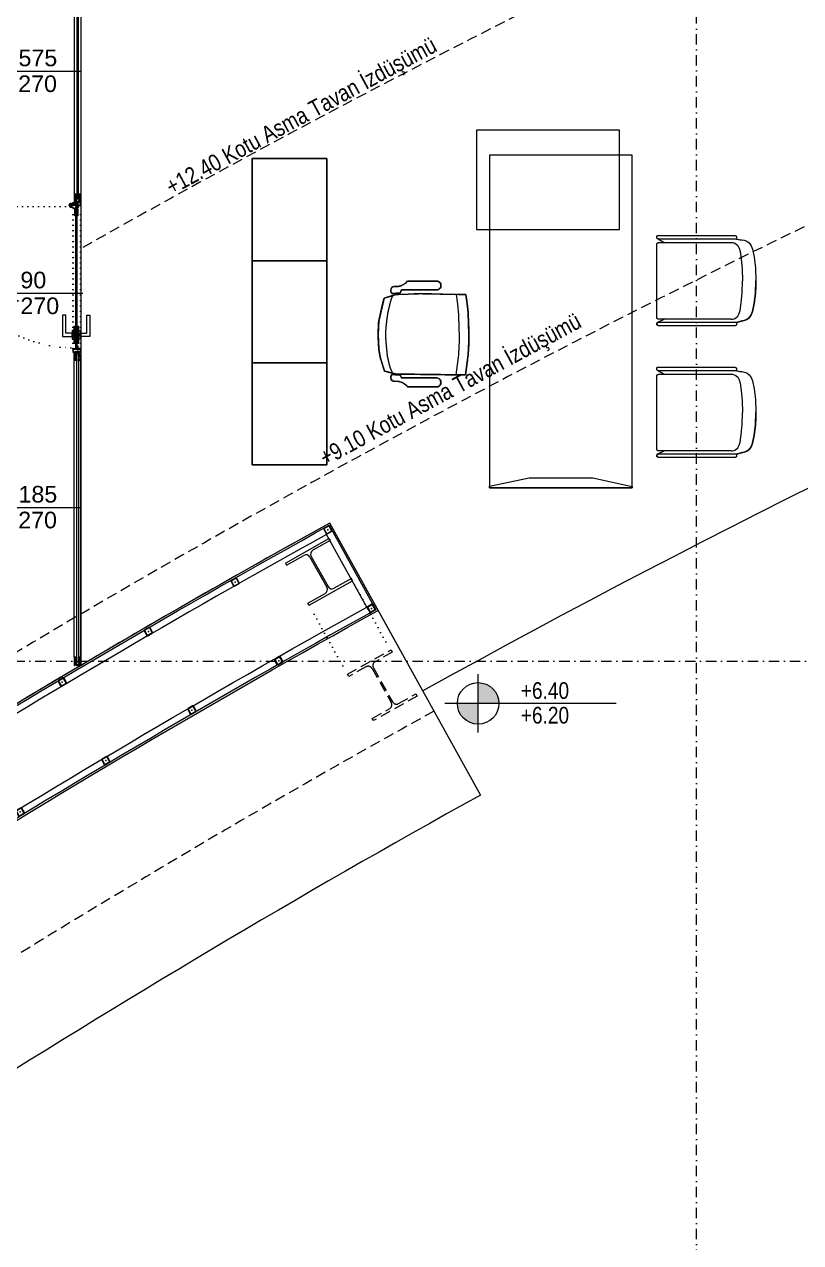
# Model space of a CAD drawing. Extents: x -2598 to 23780, y 0 to 8114.
# Drawn here: x 7464 to 7930, y 835 to 1568 of the extents above; entities that cross this region are included whole.
import ezdxf
from ezdxf.enums import TextEntityAlignment as Align

# ---------------------------------------------------------------- set-up
doc = ezdxf.new("R2010")
doc.units = 0
doc.header["$LTSCALE"] = 25
doc.header["$MEASUREMENT"] = 0
for name, pattern in [('DASHDOT', [1, 0.5, -0.25, 0, -0.25]), ('DASHDOT2', [0.5, 0.25, -0.125, 0, -0.125]), ('DOT2', [0.125, 0, -0.125]), ('HIDDEN', [0.375, 0.25, -0.125])]:
    doc.linetypes.add(name, pattern=pattern)
doc.layers.get('0').update_dxf_attribs({"color": 9, "lineweight": 9})
for name, color, linetype, lineweight in [('0 @ 1', 9, 'Continuous', 9), ('05', 9, 'Continuous', 9), ('06C', 9, 'Continuous', 9), ('06D', 9, 'Continuous', 9), ('07K', 9, 'Continuous', 9), ('10', 9, 'Continuous', 9), ('11', 9, 'Continuous', 9), ('15', 9, 'Continuous', 9), ('20', 9, 'DOT2', 9), ('21', 9, 'Continuous', 9), ('22', 8, 'Continuous', 9), ('24', 9, 'DASHDOT2', 9), ('35', 9, 'Continuous', 9), ('40', 9, 'Continuous', 9)]:
    doc.layers.add(name, color=color, linetype=linetype, lineweight=lineweight)
doc.styles.add('Arial', font='arial.ttf', dxfattribs={"height": 2.5})
doc.styles.add('MuuM_TEXT-STANDART', font='ARIALN.TTF')
pattern_1 = [(225, (-604.72494, -2171.82614), (-0.0883883476, 0.0883883476), []), (135, (-604.72494, -2171.82614), (0.0883883476, 0.0883883476), [])]

# ---------------------------------------------------------------- blocks, each defined once
blk = doc.blocks.new('0_doorno')
blk.add_lwpolyline([(4.5, 0), (12.5, 0)])
blk.add_ellipse((-0.89, 0), major_axis=(-5.39, 0), ratio=0.666667)
at = {"style": 'Arial'}
blk.add_attdef('YUKSEKLIK', text='', height=2, dxfattribs=at).set_placement((5, 12.3), align=Align.TOP_LEFT)
blk.add_attdef('KAPINO', text='', height=2, dxfattribs=at).set_placement((0, 0), align=Align.MIDDLE)
blk.add_attdef('GENISLIK', text='', height=2, dxfattribs=at).set_placement((5, -3.79), align=Align.BOTTOM_LEFT)
blk = doc.blocks.new('0_elevationtarget-p')
h = blk.add_hatch(color=256)
h.paths.add_polyline_path([(2.5, 0, 0.414214), (0, 2.5), (0, 0)])
h.paths.add_polyline_path([(0, 0), (-2.5, 0, 0.414214), (0, -2.5)])
blk.add_line((0, -3.5), (0, 3.5))
blk.add_lwpolyline([(16.6, 0), (-4, 0)])
blk.add_circle((0, 0), 2.5)
at = {"style": 'Arial'}
blk.add_attdef('BITMISKOT', text='', height=2, dxfattribs=at).set_placement((4.5, 0), align=Align.BOTTOM_LEFT)
blk.add_attdef('KABAKOT', text='', height=2, dxfattribs=at).set_placement((4.5, -0.59), align=Align.TOP_LEFT)
blk = doc.blocks.new('Group-41-1')
for p, q in [((384804.5645, 69162.035), (384804.5645, 69161.585)), ((384805.1779, 69162.035), (384804.5645, 69162.035)), ((384805.1779, 69161.585), (384805.1779, 69162.035)), ((384804.5645, 69161.585), (384805.1779, 69161.585))]:
    blk.add_line(p, q)
at = {"flags": 128}
blk.add_lwpolyline([(384804.5645, 69162.035), (384805.1779, 69162.035), (384805.1779, 69161.585), (384804.5645, 69161.585)], close=True, dxfattribs=at)
blk = doc.blocks.new('Group-42-1')
at = {"layer": '05', "color": 7}
for p in [(-1.2267, 0), (-0.6133, 0), (0, 0)]:
    blk.add_blockref('Group-41-1', p, dxfattribs=at)
blk = doc.blocks.new('Group-32-1')
for p, q in [((384804.5516, 69159.371), (384804.573, 69159.3356)), ((384804.5731, 69159.3699), (384804.573, 69159.3694)), ((384804.573, 69159.3694), (384804.573, 69159.3689)), ((384804.573, 69159.3689), (384804.573, 69158.9239)), ((384804.5732, 69159.3709), (384804.5731, 69159.3704)), ((384804.5731, 69159.3704), (384804.5731, 69159.3699)), ((384804.5733, 69159.3713), (384804.5732, 69159.3709)), ((384804.5735, 69159.3718), (384804.5733, 69159.3713)), ((384804.5736, 69159.3723), (384804.5735, 69159.3718)), ((384804.5738, 69159.3727), (384804.5736, 69159.3723)), ((384804.574, 69159.3732), (384804.5738, 69159.3727)), ((384804.5742, 69159.3736), (384804.574, 69159.3732)), ((384804.5745, 69159.374), (384804.5742, 69159.3736)), ((384804.5747, 69159.3745), (384804.5745, 69159.374)), ((384804.575, 69159.3749), (384804.5747, 69159.3745)), ((384804.5753, 69159.3752), (384804.575, 69159.3749)), ((384804.5756, 69159.3756), (384804.5753, 69159.3752)), ((384804.576, 69159.376), (384804.5756, 69159.3756)), ((384804.5763, 69159.3763), (384804.576, 69159.376)), ((384804.5767, 69159.3766), (384804.5763, 69159.3763)), ((384804.5771, 69159.3769), (384804.5767, 69159.3766)), ((384804.5775, 69159.3772), (384804.5771, 69159.3769)), ((384804.5779, 69159.3775), (384804.5775, 69159.3772)), ((384804.5783, 69159.3777), (384804.5779, 69159.3775)), ((384804.5788, 69159.3779), (384804.5783, 69159.3777)), ((384804.5792, 69159.3781), (384804.5788, 69159.3779)), ((384804.5797, 69159.3783), (384804.5792, 69159.3781)), ((384804.5801, 69159.3785), (384804.5797, 69159.3783)), ((384804.5806, 69159.3786), (384804.5801, 69159.3785)), ((384804.5811, 69159.3787), (384804.5806, 69159.3786)), ((384804.5816, 69159.3788), (384804.5811, 69159.3787)), ((384804.5821, 69159.3789), (384804.5816, 69159.3788)), ((384804.5825, 69159.3789), (384804.5821, 69159.3789)), ((384804.583, 69159.3789), (384804.5825, 69159.3789)), ((384805.023, 69159.3789), (384804.583, 69159.3789)), ((384805.0235, 69159.3789), (384805.023, 69159.3789)), ((384805.024, 69159.3789), (384805.0235, 69159.3789)), ((384805.0245, 69159.3788), (384805.024, 69159.3789)), ((384805.0249, 69159.3787), (384805.0245, 69159.3788)), ((384805.0254, 69159.3786), (384805.0249, 69159.3787)), ((384805.0259, 69159.3785), (384805.0254, 69159.3786)), ((384805.0264, 69159.3783), (384805.0259, 69159.3785)), ((384805.0268, 69159.3781), (384805.0264, 69159.3783)), ((384805.0273, 69159.3779), (384805.0268, 69159.3781)), ((384805.0277, 69159.3777), (384805.0273, 69159.3779)), ((384805.0281, 69159.3775), (384805.0277, 69159.3777)), ((384805.0285, 69159.3772), (384805.0281, 69159.3775)), ((384805.029, 69159.3769), (384805.0285, 69159.3772)), ((384805.0293, 69159.3766), (384805.029, 69159.3769)), ((384805.0297, 69159.3763), (384805.0293, 69159.3766)), ((384805.0301, 69159.376), (384805.0297, 69159.3763)), ((384805.0304, 69159.3756), (384805.0301, 69159.376)), ((384805.0307, 69159.3752), (384805.0304, 69159.3756)), ((384805.031, 69159.3749), (384805.0307, 69159.3752)), ((384805.0313, 69159.3745), (384805.031, 69159.3749)), ((384805.0316, 69159.374), (384805.0313, 69159.3745)), ((384805.0318, 69159.3736), (384805.0316, 69159.374)), ((384805.032, 69159.3732), (384805.0318, 69159.3736)), ((384805.0322, 69159.3727), (384805.032, 69159.3732)), ((384805.0324, 69159.3723), (384805.0322, 69159.3727)), ((384805.0326, 69159.3718), (384805.0324, 69159.3723)), ((384805.0327, 69159.3713), (384805.0326, 69159.3718)), ((384805.0328, 69159.3709), (384805.0327, 69159.3713)), ((384805.0329, 69159.3704), (384805.0328, 69159.3709)), ((384805.0329, 69159.3699), (384805.0329, 69159.3704)), ((384805.033, 69159.3694), (384805.0329, 69159.3699)), ((384805.0521, 69159.3725), (384805.033, 69159.3345)), ((384805.033, 69159.3689), (384805.033, 69159.3694)), ((384805.033, 69158.9322), (384805.033, 69159.3689)), ((384805.033, 69158.9322), (384805.033, 69158.9322)), ((384804.5516, 69158.8992), (384804.558, 69158.8616)), ((384805.0524, 69158.8992), (384805.0423, 69158.8616))]:
    blk.add_line(p, q)
at = {"flags": 128}
for points in [[(384804.5309, 69158.9092), (384804.5309, 69158.9087), (384804.531, 69158.9082), (384804.531, 69158.9077), (384804.5311, 69158.9072), (384804.5312, 69158.9068), (384804.5314, 69158.9063), (384804.5315, 69158.9058), (384804.5317, 69158.9054), (384804.5319, 69158.9049), (384804.5321, 69158.9045), (384804.5324, 69158.904), (384804.5326, 69158.9036), (384804.5329, 69158.9032), (384804.5332, 69158.9028), (384804.5335, 69158.9025), (384804.5339, 69158.9021), (384804.5342, 69158.9018), (384804.5346, 69158.9015), (384804.535, 69158.9012), (384804.5354, 69158.9009), (384804.5358, 69158.9006), (384804.5362, 69158.9004), (384804.5367, 69158.9001), (384804.5371, 69158.8999), (384804.5376, 69158.8998), (384804.538, 69158.8996), (384804.5385, 69158.8995), (384804.539, 69158.8994), (384804.5395, 69158.8993), (384804.54, 69158.8992), (384804.5404, 69158.8992), (384804.5409, 69158.8992), (384804.5516, 69158.8992), (384804.5516, 69159.3689), (384804.5516, 69159.3694), (384804.5516, 69159.3699), (384804.5515, 69159.3704), (384804.5515, 69159.3709), (384804.5513, 69159.3713), (384804.5512, 69159.3718), (384804.5511, 69159.3723), (384804.5509, 69159.3727), (384804.5507, 69159.3732), (384804.5505, 69159.3736), (384804.5502, 69159.374), (384804.55, 69159.3745), (384804.5497, 69159.3749), (384804.5494, 69159.3752), (384804.5491, 69159.3756), (384804.5487, 69159.376), (384804.5484, 69159.3763), (384804.548, 69159.3766), (384804.5476, 69159.3769), (384804.5472, 69159.3772), (384804.5468, 69159.3775), (384804.5464, 69159.3777), (384804.5459, 69159.3779), (384804.5455, 69159.3781), (384804.545, 69159.3783), (384804.5445, 69159.3785), (384804.5441, 69159.3786), (384804.5436, 69159.3787), (384804.5431, 69159.3788), (384804.5426, 69159.3789), (384804.5421, 69159.3789), (384804.5416, 69159.3789), (384804.5359, 69159.3789), (384804.5357, 69159.3789), (384804.5354, 69159.3789), (384804.5352, 69159.3788), (384804.535, 69159.3788), (384804.5347, 69159.3788), (384804.5345, 69159.3787), (384804.5343, 69159.3786), (384804.534, 69159.3785), (384804.5338, 69159.3784), (384804.5336, 69159.3783), (384804.5334, 69159.3782), (384804.5332, 69159.3781), (384804.533, 69159.3779), (384804.5328, 69159.3778), (384804.5326, 69159.3776), (384804.5324, 69159.3774), (384804.5322, 69159.3773), (384804.5321, 69159.3771), (384804.5319, 69159.3769), (384804.5318, 69159.3767), (384804.5316, 69159.3765), (384804.5315, 69159.3763), (384804.5314, 69159.376), (384804.5313, 69159.3758), (384804.5312, 69159.3756), (384804.5312, 69159.3754), (384804.5311, 69159.3751), (384804.531, 69159.3749), (384804.531, 69159.3746), (384804.531, 69159.3744), (384804.5309, 69159.3741), (384804.5309, 69159.3739), (384804.5309, 69158.9092)], [(384805.0521, 69158.8992), (384805.0628, 69158.8992), (384805.0633, 69158.8992), (384805.0638, 69158.8992), (384805.0642, 69158.8993), (384805.0647, 69158.8994), (384805.0652, 69158.8995), (384805.0657, 69158.8996), (384805.0661, 69158.8998), (384805.0666, 69158.8999), (384805.0671, 69158.9001), (384805.0675, 69158.9004), (384805.0679, 69158.9006), (384805.0683, 69158.9009), (384805.0687, 69158.9012), (384805.0691, 69158.9015), (384805.0695, 69158.9018), (384805.0698, 69158.9021), (384805.0702, 69158.9025), (384805.0705, 69158.9028), (384805.0708, 69158.9032), (384805.0711, 69158.9036), (384805.0714, 69158.904), (384805.0716, 69158.9045), (384805.0718, 69158.9049), (384805.072, 69158.9054), (384805.0722, 69158.9058), (384805.0723, 69158.9063), (384805.0725, 69158.9068), (384805.0726, 69158.9072), (384805.0727, 69158.9077), (384805.0727, 69158.9082), (384805.0728, 69158.9087), (384805.0728, 69158.9092), (384805.0728, 69159.3689), (384805.0728, 69159.3694), (384805.0727, 69159.3699), (384805.0727, 69159.3704), (384805.0726, 69159.3709), (384805.0725, 69159.3713), (384805.0723, 69159.3718), (384805.0722, 69159.3723), (384805.072, 69159.3727), (384805.0718, 69159.3732), (384805.0716, 69159.3736), (384805.0714, 69159.374), (384805.0711, 69159.3745), (384805.0708, 69159.3749), (384805.0705, 69159.3752), (384805.0702, 69159.3756), (384805.0698, 69159.376), (384805.0695, 69159.3763), (384805.0691, 69159.3766), (384805.0687, 69159.3769), (384805.0683, 69159.3772), (384805.0679, 69159.3775), (384805.0675, 69159.3777), (384805.0671, 69159.3779), (384805.0666, 69159.3781), (384805.0661, 69159.3783), (384805.0657, 69159.3785), (384805.0652, 69159.3786), (384805.0647, 69159.3787), (384805.0642, 69159.3788), (384805.0638, 69159.3789), (384805.0633, 69159.3789), (384805.0628, 69159.3789), (384805.0621, 69159.3789), (384805.0616, 69159.3789), (384805.0611, 69159.3789), (384805.0606, 69159.3788), (384805.0601, 69159.3787), (384805.0596, 69159.3786), (384805.0592, 69159.3785), (384805.0587, 69159.3783), (384805.0582, 69159.3781), (384805.0578, 69159.3779), (384805.0574, 69159.3777), (384805.0569, 69159.3775), (384805.0565, 69159.3772), (384805.0561, 69159.3769), (384805.0557, 69159.3766), (384805.0554, 69159.3763), (384805.055, 69159.376), (384805.0547, 69159.3756), (384805.0543, 69159.3752), (384805.054, 69159.3749), (384805.0538, 69159.3745), (384805.0535, 69159.374), (384805.0533, 69159.3736), (384805.053, 69159.3732), (384805.0528, 69159.3727), (384805.0527, 69159.3723), (384805.0525, 69159.3718), (384805.0524, 69159.3713), (384805.0523, 69159.3709), (384805.0522, 69159.3704), (384805.0521, 69159.3699), (384805.0521, 69159.3694), (384805.0521, 69159.3689), (384805.0521, 69158.8992)]]:
    blk.add_lwpolyline(points, close=True, dxfattribs=at)
for points in [[(384804.5309, 69158.9092, 0.414214), (384804.5409, 69158.8992), (384804.5516, 69158.8992), (384804.5516, 69159.3689, 0.414214), (384804.5416, 69159.3789), (384804.5359, 69159.3789, 0.414214), (384804.5309, 69159.3739)], [(384805.0521, 69158.8992), (384805.0628, 69158.8992, 0.414214), (384805.0728, 69158.9092), (384805.0728, 69159.3689, 0.414214), (384805.0628, 69159.3789), (384805.0621, 69159.3789, 0.414214), (384805.0521, 69159.3689)]]:
    blk.add_lwpolyline(points, format="xyb", close=True, dxfattribs=at)
blk.add_lwpolyline([(384805.033, 69158.9322), (384805.033, 69159.3689, 0.414214), (384805.023, 69159.3789), (384804.583, 69159.3789, 0.414214), (384804.573, 69159.3689), (384804.573, 69158.9239), (384804.5738, 69158.9202)], format="xyb", dxfattribs=at)
for points in [[(384804.573, 69158.9322), (384804.573, 69158.9239), (384804.5752, 69158.9142), (384804.5804, 69158.903), (384804.5903, 69158.8926), (384804.6064, 69158.8839), (384804.6258, 69158.8783), (384804.6716, 69158.8721), (384804.7307, 69158.8665), (384804.803, 69158.8644)], [(384805.033, 69158.9322), (384805.033, 69158.9239), (384805.0308, 69158.9142), (384805.0256, 69158.903), (384805.0157, 69158.8926), (384804.9996, 69158.8839), (384804.9803, 69158.8783), (384804.9344, 69158.8721), (384804.8753, 69158.8665), (384804.803, 69158.8644)], [(384804.5569, 69158.8806), (384804.5569, 69158.8686), (384804.5592, 69158.8546), (384804.5647, 69158.8386), (384804.5752, 69158.8236), (384804.5922, 69158.8111), (384804.6127, 69158.8031), (384804.6612, 69158.7941), (384804.7237, 69158.7861), (384804.8002, 69158.7831)], [(384805.0434, 69158.8658), (384805.0434, 69158.8686), (384805.0412, 69158.8546), (384805.0357, 69158.8386), (384805.0252, 69158.8236), (384805.0082, 69158.8111), (384804.9877, 69158.8031), (384804.9392, 69158.7941), (384804.8767, 69158.7861), (384804.8002, 69158.7831)]]:
    blk.add_lwpolyline(points, dxfattribs=at)
at = {"layer": '40'}
blk.add_lwpolyline([(384805.023, 69159.3789), (384804.583, 69159.3789, 0.414214), (384804.573, 69159.3689), (384804.573, 69159.3366), (384804.573, 69159.3356), (384804.5516, 69159.371), (384804.551, 69159.3725, 0.309775), (384804.5416, 69159.3789), (384804.5359, 69159.3789, 0.413784), (384804.5309, 69159.3739), (384804.5309, 69158.9092, 0.414214), (384804.5409, 69158.8992), (384804.5516, 69158.8992), (384804.5569, 69158.8686), (384804.5592, 69158.8546), (384804.5647, 69158.8386), (384804.5752, 69158.8236), (384804.5922, 69158.8111), (384804.6127, 69158.8031), (384804.6612, 69158.7941), (384804.7237, 69158.7861), (384804.8002, 69158.7831), (384804.8384, 69158.7846), (384804.8767, 69158.7861), (384804.9392, 69158.7941), (384804.9877, 69158.8031), (384805.0082, 69158.8111), (384805.0252, 69158.8236), (384805.0357, 69158.8386), (384805.0412, 69158.8546), (384805.0473, 69158.8804), (384805.0524, 69158.8992), (384805.0628, 69158.8992, 0.414214), (384805.0728, 69158.9092), (384805.0728, 69159.3689, 0.781144), (384805.0521, 69159.3725), (384805.033, 69159.3345), (384805.033, 69159.3689, 0.407263), (384805.0232, 69159.3789)], format="xyb", close=True, dxfattribs=at)
blk = doc.blocks.new('Group-258-1')
at = {"linetype": 'Continuous'}
for p, q in [((384800.0983, 69164.505), (384800.0936, 69164.5084)), ((384800.71, 69164.505), (384800.7146, 69164.5084)), ((384800.2257, 69164.3995), (384800.1668, 69164.4084)), ((384800.2892, 69164.3936), (384800.2257, 69164.3995)), ((384800.3717, 69164.3904), (384800.2892, 69164.3936)), ((384800.4137, 69164.389), (384800.3717, 69164.3904)), ((384800.4502, 69164.389), (384800.4137, 69164.389)), ((384800.4792, 69164.3908), (384800.4502, 69164.389)), ((384800.5299, 69164.394), (384800.4792, 69164.3908)), ((384800.5895, 69164.4019), (384800.5299, 69164.394)), ((384800.6491, 69164.4097), (384800.5895, 69164.4019))]:
    blk.add_line(p, q, dxfattribs=at)
at = {"linetype": 'Continuous', "flags": 128}
for points in [[(384800.0862, 69164.6997), (384800.0862, 69164.6409), (384800.0862, 69164.6409)], [(384800.0862, 69164.6409), (384800.0862, 69164.5259), (384800.0862, 69164.6409)], [(384800.1395, 69164.5259), (384800.1395, 69164.6409), (384800.1395, 69164.6409)], [(384800.6687, 69164.5259), (384800.6687, 69164.6409), (384800.6687, 69164.6409)], [(384800.722, 69164.6997), (384800.722, 69164.6409), (384800.722, 69164.6409)], [(384800.722, 69164.6409), (384800.722, 69164.5259), (384800.722, 69164.6409)], [(384800.0862, 69164.5259), (384800.0862, 69164.5259), (384800.087, 69164.52)], [(384800.0862, 69164.5259), (384800.087, 69164.52), (384800.087, 69164.52)], [(384800.087, 69164.52), (384800.087, 69164.52), (384800.0892, 69164.5143)], [(384800.087, 69164.52), (384800.0892, 69164.5143), (384800.0892, 69164.5143)], [(384800.0892, 69164.5143), (384800.0892, 69164.5143), (384800.0929, 69164.5094)], [(384800.0892, 69164.5143), (384800.0936, 69164.5084), (384800.0929, 69164.5094)], [(384800.0977, 69164.5054), (384800.0977, 69164.5054), (384800.1034, 69164.5026)], [(384800.0977, 69164.5054), (384800.1034, 69164.5026), (384800.1034, 69164.5026)], [(384800.1034, 69164.5026), (384800.1034, 69164.5026), (384800.1096, 69164.5011)], [(384800.1034, 69164.5026), (384800.1096, 69164.5011), (384800.1096, 69164.5011)], [(384800.1096, 69164.5011), (384800.1096, 69164.5011), (384800.1161, 69164.5011)], [(384800.1096, 69164.5011), (384800.1161, 69164.5011), (384800.1161, 69164.5011)], [(384800.1161, 69164.5011), (384800.1161, 69164.5011), (384800.1223, 69164.5026)], [(384800.1161, 69164.5011), (384800.1223, 69164.5026), (384800.1223, 69164.5026)], [(384800.1223, 69164.5026), (384800.1223, 69164.5026), (384800.128, 69164.5054)], [(384800.1223, 69164.5026), (384800.128, 69164.5054), (384800.128, 69164.5054)], [(384800.128, 69164.5054), (384800.128, 69164.5054), (384800.1328, 69164.5094)], [(384800.128, 69164.5054), (384800.1328, 69164.5094), (384800.1328, 69164.5094)], [(384800.1328, 69164.5094), (384800.1328, 69164.5094), (384800.1365, 69164.5143)], [(384800.1328, 69164.5094), (384800.1365, 69164.5143), (384800.1365, 69164.5143)], [(384800.1365, 69164.5143), (384800.1365, 69164.5143), (384800.1387, 69164.52)], [(384800.1365, 69164.5143), (384800.1387, 69164.52), (384800.1387, 69164.52)], [(384800.1387, 69164.52), (384800.1387, 69164.52), (384800.1395, 69164.5259)], [(384800.1387, 69164.52), (384800.1395, 69164.5259), (384800.1395, 69164.5259)], [(384800.6695, 69164.52), (384800.6695, 69164.52), (384800.6687, 69164.5259)], [(384800.6695, 69164.52), (384800.6687, 69164.5259), (384800.6687, 69164.5259)], [(384800.6718, 69164.5143), (384800.6718, 69164.5143), (384800.6695, 69164.52)], [(384800.6718, 69164.5143), (384800.6695, 69164.52), (384800.6695, 69164.52)], [(384800.6754, 69164.5094), (384800.6754, 69164.5094), (384800.6718, 69164.5143)], [(384800.6754, 69164.5094), (384800.6718, 69164.5143), (384800.6718, 69164.5143)], [(384800.6802, 69164.5054), (384800.6802, 69164.5054), (384800.6754, 69164.5094)], [(384800.6802, 69164.5054), (384800.6754, 69164.5094), (384800.6754, 69164.5094)], [(384800.6859, 69164.5026), (384800.6859, 69164.5026), (384800.6802, 69164.5054)], [(384800.6859, 69164.5026), (384800.6802, 69164.5054), (384800.6802, 69164.5054)], [(384800.6922, 69164.5011), (384800.6922, 69164.5011), (384800.6859, 69164.5026)], [(384800.6922, 69164.5011), (384800.6859, 69164.5026), (384800.6859, 69164.5026)], [(384800.6986, 69164.5011), (384800.6986, 69164.5011), (384800.6922, 69164.5011)], [(384800.6986, 69164.5011), (384800.6922, 69164.5011), (384800.6922, 69164.5011)], [(384800.7048, 69164.5026), (384800.7048, 69164.5026), (384800.6986, 69164.5011)], [(384800.7048, 69164.5026), (384800.6986, 69164.5011), (384800.6986, 69164.5011)], [(384800.7105, 69164.5054), (384800.7105, 69164.5054), (384800.7048, 69164.5026)], [(384800.7105, 69164.5054), (384800.7048, 69164.5026), (384800.7048, 69164.5026)], [(384800.719, 69164.5143), (384800.7146, 69164.5084), (384800.7153, 69164.5094)], [(384800.719, 69164.5143), (384800.719, 69164.5143), (384800.7153, 69164.5094)], [(384800.7213, 69164.52), (384800.7213, 69164.52), (384800.719, 69164.5143)], [(384800.7213, 69164.52), (384800.719, 69164.5143), (384800.719, 69164.5143)], [(384800.722, 69164.5259), (384800.722, 69164.5259), (384800.7213, 69164.52)], [(384800.722, 69164.5259), (384800.7213, 69164.52), (384800.7213, 69164.52)]]:
    blk.add_lwpolyline(points, close=True, dxfattribs=at)
at = {"linetype": 'Continuous'}
for points in [[(384800.3272, 69164.8751), (384800.2792, 69164.8644), (384800.2312, 69164.8536)], [(384800.4074, 69164.8792), (384800.3673, 69164.8772), (384800.3272, 69164.8751)], [(384800.4932, 69164.8746), (384800.4503, 69164.8769), (384800.4074, 69164.8792)], [(384800.5432, 69164.8666), (384800.5182, 69164.8706), (384800.4932, 69164.8746)], [(384800.6271, 69164.8405), (384800.5851, 69164.8535), (384800.5432, 69164.8666)], [(384800.1182, 69164.7571), (384800.1184, 69164.788), (384800.1261, 69164.8013), (384800.1481, 69164.8026)], [(384800.1481, 69164.8026), (384800.1523, 69164.8031), (384800.1616, 69164.7937)], [(384800.1616, 69164.7937), (384800.1601, 69164.7826), (384800.1585, 69164.7715)], [(384800.1886, 69164.8426), (384800.1775, 69164.8055), (384800.1663, 69164.7685)], [(384800.2113, 69164.8039), (384800.1911, 69164.7972), (384800.1708, 69164.7905)], [(384800.2312, 69164.8536), (384800.2099, 69164.8481), (384800.1886, 69164.8426)], [(384800.2746, 69164.8191), (384800.2429, 69164.8115), (384800.2113, 69164.8039)], [(384800.3252, 69164.8264), (384800.2999, 69164.8227), (384800.2746, 69164.8191)], [(384800.3841, 69164.8318), (384800.3546, 69164.8291), (384800.3252, 69164.8264)], [(384800.4307, 69164.8318), (384800.4074, 69164.8318), (384800.3841, 69164.8318)], [(384800.4872, 69164.8271), (384800.4589, 69164.8295), (384800.4307, 69164.8318)], [(384800.5356, 69164.8225), (384800.5114, 69164.8248), (384800.4872, 69164.8271)], [(384800.5919, 69164.8096), (384800.5638, 69164.8161), (384800.5356, 69164.8225)], [(384800.637, 69164.7924), (384800.6046, 69164.8075), (384800.5919, 69164.8096)], [(384800.6454, 69164.7717), (384800.6363, 69164.8061), (384800.6271, 69164.8405)], [(384800.6601, 69164.8026), (384800.656, 69164.8031), (384800.6466, 69164.7937)], [(384800.6466, 69164.7937), (384800.6482, 69164.7826), (384800.6497, 69164.7715)], [(384800.69, 69164.7571), (384800.6898, 69164.788), (384800.6822, 69164.8013), (384800.6601, 69164.8026)], [(384800.0854, 69164.7011), (384800.1126, 69164.7212), (384800.1182, 69164.7571)], [(384800.158, 69164.7461), (384800.1488, 69164.7423), (384800.1395, 69164.7385)], [(384800.1395, 69164.7385), (384800.1395, 69164.6897), (384800.1395, 69164.6409)], [(384800.1585, 69164.7715), (384800.1583, 69164.7588), (384800.158, 69164.7461)], [(384800.1663, 69164.7685), (384800.1639, 69164.6975), (384800.1616, 69164.6266)], [(384800.6491, 69164.4746), (384800.6472, 69164.6232), (384800.6454, 69164.7717)], [(384800.6497, 69164.7715), (384800.65, 69164.7588), (384800.6502, 69164.7461)], [(384800.6502, 69164.7461), (384800.6595, 69164.7423), (384800.6687, 69164.7385)], [(384800.6687, 69164.7385), (384800.6687, 69164.6897), (384800.6687, 69164.6409)], [(384800.7229, 69164.7011), (384800.6957, 69164.7212), (384800.69, 69164.7571)], [(384800.1616, 69164.6266), (384800.1642, 69164.4892), (384800.1668, 69164.3518)], [(384800.6491, 69164.3531), (384800.6491, 69164.4138), (384800.6491, 69164.4746)], [(384800.1668, 69164.3518), (384800.2302, 69164.3409), (384800.278, 69164.3374)], [(384800.5299, 69164.3374), (384800.5895, 69164.3452), (384800.6491, 69164.3531)], [(384800.278, 69164.3374), (384800.3427, 69164.3349), (384800.4074, 69164.3324)], [(384800.4074, 69164.3324), (384800.4288, 69164.3324), (384800.4502, 69164.3324)], [(384800.4502, 69164.3324), (384800.4901, 69164.3349), (384800.5299, 69164.3374)]]:
    blk.add_open_spline(points, degree=2, dxfattribs=at)
at = {"layer": '40'}
blk.add_lwpolyline([(384800.6491, 69164.3531), (384800.5895, 69164.3452), (384800.5299, 69164.3374), (384800.4502, 69164.3324), (384800.4074, 69164.3324), (384800.3427, 69164.3349), (384800.278, 69164.3374), (384800.2222, 69164.3433), (384800.1668, 69164.3518), (384800.1642, 69164.4892), (384800.1616, 69164.6266), (384800.1639, 69164.6975), (384800.1663, 69164.7685), (384800.1732, 69164.7913), (384800.1886, 69164.8426), (384800.3272, 69164.8751), (384800.4074, 69164.8792), (384800.4932, 69164.8746), (384800.5432, 69164.8666), (384800.6271, 69164.8405), (384800.6454, 69164.7717), (384800.6472, 69164.6232), (384800.6491, 69164.4746), (384800.6491, 69164.4097)], close=True, dxfattribs=at)
for points in [[(384800.1395, 69164.7385), (384800.158, 69164.7461), (384800.1583, 69164.7588), (384800.1585, 69164.7715), (384800.1616, 69164.7937), (384800.1481, 69164.8026, 0.293897), (384800.1206, 69164.7899), (384800.1182, 69164.7571, -0.205), (384800.0854, 69164.7011), (384800.0862, 69164.6997), (384800.0862, 69164.5259, 0.937941), (384800.1395, 69164.5259)], [(384800.6687, 69164.7385), (384800.6502, 69164.7461), (384800.65, 69164.7588), (384800.6497, 69164.7715), (384800.6466, 69164.7937), (384800.6601, 69164.8026, -0.293897), (384800.6877, 69164.7899), (384800.69, 69164.7571, 0.205), (384800.7229, 69164.7011), (384800.722, 69164.6997), (384800.722, 69164.5259, -0.937941), (384800.6687, 69164.5259)]]:
    blk.add_lwpolyline(points, format="xyb", close=True, dxfattribs=at)
blk = doc.blocks.new('p-ma-audi')
for p, q in [((-7.57, 155.19), (-7.57, 200)), ((-85.7, 155.19), (-7.57, 155.19))]:
    blk.add_line(p, q)
at = {"flags": 128}
for points in [[(-7.57, 200), (-7.57, 214.96), (-93.45, 214.96), (-93.45, 155.19), (-85.7, 155.19)], [(-85.7, 0.04), (-85.7, 0.94), (-61.93, 5.88), (-23.62, 5.88), (0, 0.73), (0, 0), (-85.67, 0)]]:
    blk.add_lwpolyline(points, dxfattribs=at)
for points in [[(-85.7, 200), (-85.7, 0), (0, 0), (0, 200), (-85.7, 200)], [(-85.7, 200), (-85.7, 0), (0, 0), (0, 200)]]:
    blk.add_lwpolyline(points, close=True, dxfattribs=at)
blk = doc.blocks.new('Prf-40x40')
for points in [[(1.5, -2), (-1.5, -2, -0.414214), (-2, -1.5), (-2, 1.5, -0.414214), (-1.5, 2), (1.5, 2, -0.414214), (2, 1.5), (2, -1.5, -0.414214)], [(1.5, -1.7), (-1.5, -1.7, -0.414214), (-1.7, -1.5), (-1.7, 1.5, -0.414214), (-1.5, 1.7), (1.5, 1.7, -0.414214), (1.7, 1.5), (1.7, -1.5, -0.414214)]]:
    blk.add_lwpolyline(points, format="xyb", close=True)
blk.add_point((0, 0))
blk = doc.blocks.new('prf-300')
at = {"linetype": 'Continuous'}
for p, q in [((0, 29), (30, 29)), ((0, 29), (0, 27.6)), ((0, 27.6), (11.88, 27.6)), ((14.58, 24.9), (14.58, 4.1)), ((15.43, 24.9), (15.43, 4.1)), ((30, 27.6), (18.13, 27.6)), ((30, 29), (30, 27.6)), ((0, 1.4), (11.88, 1.4)), ((0, 0), (0, 1.4)), ((30, 1.4), (18.13, 1.4)), ((30, 0), (30, 1.4)), ((0, 0), (30, 0))]:
    blk.add_line(p, q, dxfattribs=at)
for centre, start, end in [((11.88, 24.9), 0, 90), ((18.13, 24.9), 90, 180), ((11.88, 4.1), 270, 0), ((18.13, 4.1), 180, 270)]:
    blk.add_arc(centre, 2.7, start, end, dxfattribs=at)
blk = doc.blocks.new('p-strahle-alüminyumdoğramaprofili')
at = {"layer": '10'}
h = blk.add_hatch(dxfattribs=at)
h.set_pattern_fill('NET', color=256, angle=315, style=0)
h.set_pattern_definition(pattern_1)
h.paths.add_polyline_path([(-4.62, 2.65), (-4.68, 2.65), (-4.72, 2.75), (-4.72, 2.8), (-4.69, 2.8), (-4.69, 2.92), (-4.98, 2.92), (-4.98, 2.8), (-4.95, 2.8), (-4.99, 2.65), (-5.08, 2.66), (-5.25, 2.28), (-5.14, 2.28), (-5.14, 2.33), (-4.98, 2.52, 0.2599), (-4.9, 2.28), (-4.66, 2.28, 0.382682)])
h.paths.add_polyline_path([(-4.86, 2.52), (-4.67, 2.52, -2.16717)], flags=16)
h = blk.add_hatch(dxfattribs=at)
h.set_pattern_fill('NET', color=256, angle=315, style=0)
h.set_pattern_definition(pattern_1)
h.paths.add_polyline_path([(-4.62, 0.88), (-4.68, 0.88), (-4.72, 0.77), (-4.72, 0.73), (-4.69, 0.73), (-4.69, 0.6), (-4.98, 0.6), (-4.98, 0.73), (-4.95, 0.73), (-4.99, 0.88), (-5.08, 0.87), (-5.25, 1.24), (-5.14, 1.24), (-5.14, 1.2), (-4.98, 1.01, -0.2599), (-4.9, 1.24), (-4.66, 1.24, -0.382682)])
h.paths.add_polyline_path([(-4.86, 1), (-4.67, 1, 2.16717)], flags=16)
h = blk.add_hatch(dxfattribs=at)
h.set_pattern_fill('NET', color=256, angle=315, style=0)
h.set_pattern_definition([(225, (-608.45214, -2173.53612), (-0.0883883476, 0.0883883476), []), (135, (-608.45214, -2173.53612), (0.0883883476, 0.0883883476), [])])
h.paths.add_polyline_path([(-3.45, 2.28), (-3.45, 2.57), (-4.49, 2.57), (-4.49, 2.28)])
h = blk.add_hatch(dxfattribs=at)
h.set_pattern_fill('NET', color=256, angle=315, style=0)
h.set_pattern_definition([(225, (-608.45214, -2180.04526), (-0.0883883476, 0.0883883476), []), (135, (-608.45214, -2180.04526), (0.0883883476, 0.0883883476), [])])
h.paths.add_polyline_path([(-3.45, 0.93), (-3.45, 1.24), (-4.49, 1.24), (-4.49, 0.93)])
h = blk.add_hatch(dxfattribs=at)
h.set_pattern_fill('NET', color=256, angle=315, style=0)
h.set_pattern_definition([(225, (-629.50454, -2177.58922), (-0.0883883476, 0.0883883476), []), (135, (-629.50454, -2177.58922), (0.0883883476, 0.0883883476), [])])
h.paths.add_polyline_path([(0, 0.68), (0, 1.75), (-0.18, 1.75), (-0.18, 0.68)])
for points in [[(-5.08, 2.66), (-5.25, 2.28)], [(-5.09, 0.88), (-5.25, 1.24)], [(-4.98, 2.52), (-5.14, 2.33), (-5.14, 2.28)], [(-4.98, 1.01), (-5.14, 1.2), (-5.14, 1.24)], [(-4.92, 3.6), (-4.92, 3.16), (-4.61, 3.16), (-4.61, 2.87), (-4.52, 2.87), (-4.62, 2.65), (-4.68, 2.65), (-4.72, 2.75), (-4.72, 2.8), (-4.69, 2.8), (-4.69, 3.05), (-4.98, 3.05), (-4.98, 2.8), (-4.95, 2.8), (-4.99, 2.65), (-5.08, 2.66), (-5.07, 3.76), (-0.11, 3.76)], [(-4.69, 2.92), (-4.98, 2.92)], [(-4.71, 0.6), (-4.98, 0.6)], [(-2.83, 0.2), (-2.67, 0.2), (-2.67, -0.04), (-4.87, -0.04), (-4.87, 0.19), (-4.57, 0.19), (-4.57, 0.73), (-2.67, 0.73)], [(-4.52, 2.87), (-4.49, 2.87), (-4.49, 2.26)], [(-4.49, 0.93), (-4.49, 0.93), (-4.49, 1.26)], [(-3.45, 2.26), (-3.45, 2.57)], [(-3.45, 1.26), (-3.45, 0.93)], [(-2.08, 0.93), (-2.08, 2.57)], [(-0.18, 0.68), (0, 0.68), (0, 1.75)], [(-0.18, 1.75), (0, 1.75)]]:
    blk.add_lwpolyline(points, dxfattribs=at)
for points in [[(-0.18, 2.74), (-0.18, 2.21), (0, 2.21), (0, 2.08), (-0.18, 2.08), (-0.18, 0.43), (0, 0.43), (0, 0), (-0.12, 0), (-0.12, -0.24), (-5.09, -0.24), (-5.09, 0.88), (-4.98, 0.88), (-4.94, 0.7), (-4.99, 0.7), (-4.99, 0.33), (-4.71, 0.33), (-4.71, 0.88), (-4.56, 0.88), (-4.52, 0.93), (-1.28, 0.93), (-1.2, 1.22), (-0.9, 1.22), (-0.9, 0.62), (-0.58, 0.62), (-0.58, 2.74)], [(-2.03, 0.78), (-1.35, 0.78), (-1.35, 0.08), (-1.28, 0.04), (-1.28, -0.04), (-2.09, -0.04), (-2.09, 0.1), (-2.03, 0.15)]]:
    blk.add_lwpolyline(points, close=True, dxfattribs=at)
for points in [[(-0.57, 3.26), (-0.57, 3.62), (-4.89, 3.62), (-4.89, 3.65, 0.561743), (-4.97, 3.66, 0.595966), (-4.92, 3.6, -2.204878)], [(-4.67, 2.52), (-4.86, 2.52, 1)], [(-4.67, 1), (-4.86, 1, -1)], [(-4.61, 2.87), (-4.49, 3.45, -0.833203), (-4.18, 3.44, -0.447088)], [(-4.49, 2.57), (-1.23, 2.57, -0.414214), (-0.9, 2.25), (-0.9, 1.22)], [(-4.18, 3.44), (-4.18, 2.99, 0.414214), (-4.07, 2.89), (-0.82, 2.89), (-0.82, 3.62)], [(-2.67, 0.73), (-2.67, 0.32), (-2.83, 0.32, 1), (-2.83, 0.2, -1)], [(-0.11, 3.76), (-0.11, 3.62), (-0.45, 3.62), (-0.45, 3.14, -1), (-0.66, 3.14)], [(-0.66, 3.14, -0.305404), (-0.57, 3.26, -5.773092)]]:
    blk.add_lwpolyline(points, format="xyb", dxfattribs=at)
for centre, radius, start, end in [((-4.73, 2.47), 0.253, 168.66756, 234.12581), ((-4.73, 1.06), 0.253, 125.87419, 191.33244), ((-4.77, 2.44), 0.125, 139.54015, 40.45985), ((-4.77, 1.08), 0.125, 319.54015, 220.45985), ((-4.84, 2.48), 0.273, 305.97376, 36.42893), ((-4.84, 1.04), 0.273, 323.57107, 54.02624)]:
    blk.add_arc(centre, radius, start, end, dxfattribs=at)
blk = doc.blocks.new('*U393')
at = {"layer": '06D'}
for points in [[(4.95, 4), (183.48, 4)], [(4.95, 0), (183.46, 0)]]:
    blk.add_lwpolyline(points, dxfattribs=at)
at = {"layer": '15'}
for points in [[(1.96, 2.5), (186.47, 2.5)], [(186.47, 1.5), (1.96, 1.5)]]:
    blk.add_lwpolyline(points, dxfattribs=at)
at = {"layer": '0 @ 1', "linetype": 'Continuous', "xscale": -1}
blk.add_blockref('p-strahle-alüminyumdoğramaprofili', (-0.12, 0.24), dxfattribs=at)
at = {"layer": '0 @ 1', "linetype": 'Continuous'}
blk.add_blockref('p-strahle-alüminyumdoğramaprofili', (188.55, 0.24), dxfattribs=at)
blk = doc.blocks.new('*U392')
at = {"layer": '06D'}
for points in [[(4.95, 4), (369.1, 4)], [(4.95, 0), (369.09, 0)]]:
    blk.add_lwpolyline(points, dxfattribs=at)
at = {"layer": '15'}
for points in [[(1.96, 2.5), (372.09, 2.5)], [(372.09, 1.5), (1.96, 1.5)]]:
    blk.add_lwpolyline(points, dxfattribs=at)
at = {"layer": '0 @ 1', "linetype": 'Continuous', "xscale": -1}
blk.add_blockref('p-strahle-alüminyumdoğramaprofili', (-0.12, 0.24), dxfattribs=at)
at = {"layer": '0 @ 1', "linetype": 'Continuous'}
blk.add_blockref('p-strahle-alüminyumdoğramaprofili', (374.17, 0.24), dxfattribs=at)
blk = doc.blocks.new('g-kapı kolu-p')
for points in [[(11.85, 8.21), (-0.95, 8.21), (-0.95, 2.41), (0.95, 2.41), (0.95, 6.31), (11.85, 6.31), (11.85, 8.21)], [(11.85, -8.21), (-0.95, -8.21), (-0.95, -2.41), (0.95, -2.41), (0.95, -6.31), (11.85, -6.31), (11.85, -8.21)]]:
    blk.add_lwpolyline(points)
for points in [[(-5, 0.5), (5, 0.5), (5, 1.5), (-5, 1.5)], [(-2.65, 1.5), (2.65, 1.5), (2.65, 2.41), (-2.65, 2.41)], [(-5, -1.5), (5, -1.5), (5, -0.5), (-5, -0.5)], [(-2.65, -1.5), (2.65, -1.5), (2.65, -2.41), (-2.65, -2.41)]]:
    blk.add_lwpolyline(points, close=True)
blk = doc.blocks.new('k-cambölme-kapı-p')
at = {"layer": '10'}
h = blk.add_hatch(dxfattribs=at)
h.set_pattern_fill('NET', color=256, angle=135, style=0)
h.set_pattern_definition([(135, (3753.7029, 560.85184), (-0.0883883476, -0.0883883476), []), (225, (3753.7029, 560.85184), (0.0883883476, -0.0883883476), [])])
h.paths.add_polyline_path([(2.08, -0.06), (2.08, 0.02), (2.07, 0.04), (2.05, 0.07), (2.01, 0.09), (1.98, 0.1), (1.97, 0.1), (1.97, -0.29), (1.94, -0.29), (1.94, -0.43), (1.88, -0.49), (1.67, -0.49), (1.82, -0.29), (1.73, -0.29), (1.53, -0.5), (1.44, -0.5), (1.62, -0.32), (1.62, -0.29), (1.51, -0.29), (1.34, -0.42), (1.32, -0.44), (1.3, -0.48), (1.29, -0.51), (1.26, -0.57), (1.26, -0.31), (1.32, -0.29), (1.23, -0.29), (1.23, -0.53), (1.23, -0.59), (1.24, -0.62), (1.26, -0.64), (3.47, -0.64), (3.47, -0.58), (3.38, -0.35), (3.38, -0.3), (3.42, -0.25), (3.42, -0.2), (3.38, -0.16), (2.73, -0.16), (2.74, -0.2), (2.91, -0.2, -1), (2.91, -0.25)])
h.paths.add_polyline_path([(2.05, -0.18), (2.05, -0.21), (2.08, -0.23), (2.11, -0.24), (2.15, -0.25), (2.95, -0.27), (2.92, -0.29), (2.55, -0.29), (2.54, -0.31), (2.52, -0.33), (2.5, -0.34), (2.48, -0.34), (2.46, -0.34), (2.44, -0.32), (2.42, -0.3), (2.08, -0.3), (1.99, -0.11), (1.99, -0.07), (2.05, -0.07)], flags=16)
h.paths.add_polyline_path([(2.41, -0.34), (2.51, -0.5), (2.08, -0.5), (2.08, -0.34)], flags=16)
h.paths.add_polyline_path([(2.55, -0.33), (2.89, -0.33), (2.94, -0.33), (3.28, -0.34, 0.166992), (3.34, -0.55), (2.72, -0.55), (2.55, -0.36)], flags=16)
h.paths.add_polyline_path([(3.02, -0.22), (3.02, -0.2), (3.33, -0.2, 0.10606), (3.29, -0.33), (3.01, -0.27)], flags=16)
h = blk.add_hatch(dxfattribs=at)
h.set_pattern_fill('NET', color=256, angle=135, style=0)
h.set_pattern_definition([(45, (474.94443, 2280.71206), (0.0883883476, -0.0883883476), []), (315, (474.94443, 2280.71206), (-0.0883883476, -0.0883883476), [])])
h.paths.add_polyline_path([(87.27, -0.16), (87.26, -0.2), (87.09, -0.2, 1), (87.09, -0.25), (87.92, -0.25), (87.92, -0.01), (87.93, 0.03), (87.96, 0.05), (88, 0.07), (88.03, 0.07), (88.03, -0.29), (88.06, -0.29), (88.06, -0.43), (88.12, -0.49), (88.33, -0.49), (88.18, -0.29), (88.27, -0.29), (88.47, -0.5), (88.56, -0.5), (88.38, -0.32), (88.38, -0.29), (88.49, -0.29), (88.66, -0.42), (88.68, -0.44), (88.7, -0.48), (88.71, -0.51), (88.74, -0.57), (88.74, -0.31), (88.68, -0.29), (88.77, -0.29), (88.77, -0.53), (88.77, -0.59), (88.76, -0.62), (88.74, -0.64), (86.53, -0.64), (86.53, -0.58), (86.62, -0.35), (86.62, -0.3), (86.58, -0.25), (86.58, -0.2), (86.62, -0.16)])
h.paths.add_polyline_path([(87.28, -0.55), (87.45, -0.36), (87.45, -0.33), (87.11, -0.33), (87.06, -0.33), (87.03, -0.31), (86.99, -0.27), (86.98, -0.22), (86.98, -0.2), (86.67, -0.2, -0.292264), (86.66, -0.55)], flags=16)
h.paths.add_polyline_path([(87.48, -0.51), (87.59, -0.51), (87.53, -0.43)], flags=16)
h.paths.add_polyline_path([(87.56, -0.4), (87.69, -0.5), (87.92, -0.5), (87.92, -0.34), (87.59, -0.34)], flags=16)
h.paths.add_polyline_path([(87.62, -0.53), (87.71, -0.62), (87.71, -0.53)], flags=16)
for points in [[(1.97, -0.29), (1.97, 2.13), (2.05, 2.13), (2.05, 2.28, 0.414214), (1.89, 2.44), (0.08, 2.44, 0.414214), (0, 2.36), (0, -2.36, 0.414214), (0.08, -2.44), (2.05, -2.44), (2.05, -2.25), (2.05, -2.23), (2.05, -2.23), (2.05, -2.23), (2.05, -2.23), (2.05, -2.23), (2.05, -0.89)], [(88.03, -0.29), (88.03, 2.13), (87.95, 2.13), (87.95, 2.28, -0.414214), (88.11, 2.44), (89.92, 2.44, -0.414214), (90, 2.36), (90, -2.36, -0.414214), (89.92, -2.44), (87.95, -2.44), (87.95, -2.25), (87.95, -2.23), (87.95, -2.23), (87.95, -2.23), (87.95, -2.23), (87.95, -2.23), (87.95, -0.89)], [(1.51, -0.29), (1.34, -0.42), (1.32, -0.44), (1.3, -0.48), (1.29, -0.51), (1.26, -0.57), (1.26, -0.31), (1.32, -0.29), (1.23, -0.29), (1.23, -0.53), (1.23, -0.59), (1.24, -0.62), (1.26, -0.64), (3.47, -0.64), (3.47, -0.58), (3.38, -0.35), (3.38, -0.3), (3.42, -0.25), (3.42, -0.2), (3.38, -0.16), (2.73, -0.16), (2.74, -0.2), (2.91, -0.2, -1), (2.91, -0.25, -1)], [(88.49, -0.29), (88.66, -0.42), (88.68, -0.44), (88.7, -0.48), (88.71, -0.51), (88.74, -0.57), (88.74, -0.31), (88.68, -0.29), (88.77, -0.29), (88.77, -0.53), (88.77, -0.59), (88.76, -0.62), (88.74, -0.64), (86.53, -0.64), (86.53, -0.58), (86.62, -0.35), (86.62, -0.3), (86.58, -0.25), (86.58, -0.2), (86.62, -0.16), (87.27, -0.16), (87.26, -0.2), (87.09, -0.2, 1), (87.09, -0.25, 1)], [(86.66, -0.55), (87.28, -0.55), (87.45, -0.36), (87.45, -0.33), (87.11, -0.33), (87.06, -0.33), (87.03, -0.31), (86.99, -0.27), (86.98, -0.22), (86.98, -0.2), (86.67, -0.2, 1)]]:
    blk.add_lwpolyline(points, format="xyb", dxfattribs=at)
for points in [[(1.82, 2.27), (0.16, 2.27), (0.16, 2.03), (0.38, 2.03), (0.38, 1.92), (0.22, 1.92), (0.22, 1.16), (0.35, 1.16), (0.35, -0.41), (0.22, -0.41), (0.22, -1.23), (0.36, -1.23), (0.36, -1.38), (0.16, -1.38), (0.16, -2.24), (1.82, -2.24), (1.82, -1.72), (1.62, -1.72), (1.62, -1.58), (1.82, -1.58), (1.82, -1.37), (1.61, -1.37), (1.61, -1.24), (1.74, -1.24), (1.74, -0.85), (1.06, -0.85), (1.06, -0.13), (1.5, -0.13), (1.5, 1.92), (1.57, 2.03), (1.82, 2.03), (1.82, 2.27)], [(0.69, 3.63), (0.69, 2.44)], [(0.69, 2.27), (0.69, -0.24), (1.06, -0.24)], [(1.06, 2.44), (1.06, 2.86)], [(1.06, -0.13), (1.06, 2.27)], [(1.5, 1.92), (1.06, 1.92)], [(1.17, 1.92), (1.17, -0.13)], [(2.91, -0.25), (2.08, -0.06), (2.08, 0.02), (2.07, 0.04), (2.05, 0.07), (2.01, 0.09), (1.98, 0.1), (1.97, 0.1)], [(3.84, 0.88), (2.63, 3.22)], [(4.07, 1.27), (2.67, 3.99)], [(8.14, 0.88), (8.14, 1.27), (4.07, 1.27)], [(5.3, 0.88), (5.3, -0.16)], [(5.5, 1.27), (5.77, 0.97), (5.77, 0.88)], [(5.59, 0.88), (5.59, -0.16)], [(6.76, 1.27), (6.49, 0.97), (6.49, 0.88)], [(6.67, 0.88), (6.67, -0.16)], [(6.96, 0.88), (6.96, -0.16)], [(87.09, -0.25), (87.92, -0.25), (87.92, -0.01), (87.93, 0.03), (87.96, 0.05), (88, 0.07), (88.03, 0.07)], [(88.18, 2.27), (89.84, 2.27), (89.84, 2.03), (89.62, 2.03), (89.62, 1.92), (89.78, 1.92), (89.78, 1.16), (89.65, 1.16), (89.65, -0.41), (89.78, -0.41), (89.78, -1.23), (89.64, -1.23), (89.64, -1.38), (89.84, -1.38), (89.84, -2.24), (88.18, -2.24), (88.18, -1.72), (88.38, -1.72), (88.38, -1.58), (88.18, -1.58), (88.18, -1.37), (88.39, -1.37), (88.39, -1.24), (88.26, -1.24), (88.26, -0.85), (88.94, -0.85), (88.94, -0.13), (88.5, -0.13), (88.5, 1.92), (88.43, 2.03), (88.18, 2.03), (88.18, 2.27)], [(2.05, -0.89), (3.59, -0.89), (3.59, -0.64), (1.23, -0.64), (1.23, -0.29), (1.97, -0.29)], [(1.62, -0.29), (1.62, -0.32), (1.44, -0.5), (1.53, -0.5), (1.73, -0.29)], [(1.82, -0.29), (1.67, -0.49), (1.88, -0.49), (1.94, -0.43), (1.94, -0.29)], [(3.34, -0.55), (2.72, -0.55), (2.55, -0.36), (2.55, -0.33), (2.89, -0.33), (2.94, -0.33)], [(3.28, -0.34), (3.28, -0.34), (2.94, -0.33)], [(3.01, -0.27), (3.02, -0.22), (3.02, -0.2), (3.33, -0.2)], [(3.01, -0.27), (3.29, -0.33), (3.29, -0.33)], [(4.06, -0.16), (4.06, -0.55), (8.14, -0.55)], [(8.14, -0.55), (8.14, -0.16)], [(87.95, -0.89), (86.41, -0.89), (86.41, -0.64), (88.77, -0.64), (88.77, -0.29), (88.03, -0.29)], [(87.59, -0.51), (87.53, -0.43), (87.48, -0.51), (87.59, -0.51)], [(88.18, -0.29), (88.33, -0.49), (88.12, -0.49), (88.06, -0.43), (88.06, -0.29)], [(88.38, -0.29), (88.38, -0.32), (88.56, -0.5), (88.47, -0.5), (88.27, -0.29)]]:
    blk.add_lwpolyline(points, dxfattribs=at)
at = {"layer": '10', "linetype": 'DASHDOT', "ltscale": 0.05}
for points in [[(3.22, 3.63), (0.2, 3.63)], [(1.71, 2.14), (1.71, 4.9)], [(6.13, 1.44), (6.13, -0.55)]]:
    blk.add_lwpolyline(points, dxfattribs=at)
at = {"layer": '10'}
for points in [[(1.99, -0.07), (2.05, -0.07), (2.05, -0.18), (2.05, -0.21), (2.08, -0.23), (2.11, -0.24), (2.15, -0.25), (2.95, -0.27), (2.92, -0.29), (2.55, -0.29), (2.54, -0.31), (2.52, -0.33), (2.5, -0.34), (2.48, -0.34), (2.46, -0.34), (2.44, -0.32), (2.42, -0.3), (2.08, -0.3), (1.99, -0.11)], [(2.08, -0.5), (2.08, -0.34), (2.41, -0.34), (2.51, -0.5), (2.51, -0.5)], [(87.92, -0.5), (87.92, -0.34), (87.59, -0.34), (87.56, -0.4), (87.69, -0.5)], [(87.62, -0.53), (87.71, -0.53), (87.71, -0.62)]]:
    blk.add_lwpolyline(points, close=True, dxfattribs=at)
blk.add_circle((1.71, 3.65), 1.02, dxfattribs=at)
for centre, start, end in [((3.6, -0.37), 176.14303, 214.06492), ((3.6, -0.37), 148.89788, 173.11441), ((86.4, -0.37), 325.93508, 31.10212)]:
    blk.add_arc(centre, 0.322, start, end, dxfattribs=at)
at = {"layer": '15', "linetype": 'DOT2'}
blk.add_lwpolyline([(2.48, 0.36), (2.48, 85.36)], dxfattribs=at)
at = {"layer": '15'}
blk.add_lwpolyline([(2.58, 0.88), (87.42, 0.88), (87.52, 0.78), (87.52, -0.05), (87.42, -0.16), (2.58, -0.16), (2.58, -0.16), (2.48, -0.05), (2.48, 0.78), (2.58, 0.88)], dxfattribs=at)
at = {"layer": '15', "linetype": 'DOT2'}
blk.add_arc((2.48, 0.36), 85.04, 0, 90, dxfattribs=at)
at = {"layer": '20'}
for p, q in [((87.95, 2.43), (2.05, 2.43)), ((87.95, 2.13), (2.05, 2.13)), ((87.95, -2.23), (2.05, -2.23)), ((87.95, -2.44), (2.05, -2.44))]:
    blk.add_line(p, q, dxfattribs=at)
at = {"layer": '06C', "xscale": -1}
blk.add_blockref('g-kapı kolu-p', (79.64, 0.38), dxfattribs=at)

msp = doc.modelspace()

# ---------------------------------------------------------------- linework, layer by layer
at = {"layer": '06C'}
msp.add_lwpolyline([(7676.22, 1215.64), (7737.75, 1104.54, 0.030791), (7109.42, 704.15), (7109.42, 847.7)], format="xyb", dxfattribs=at)
at = {"layer": '06D', "linetype": 'HIDDEN', "lineweight": 0}
for p, q in [((7657.79, 1177.22), (7683.95, 1191.91)), ((7684.71, 1190.55), (7674.37, 1184.76)), ((7683.95, 1191.91), (7684.71, 1190.55)), ((7668.88, 1181.67), (7658.55, 1175.87)), ((7672.56, 1180.64), (7684.06, 1160.15)), ((7673.34, 1181.08), (7684.84, 1160.59)), ((7658.55, 1175.87), (7657.79, 1177.22)), ((7688.52, 1159.55), (7698.85, 1165.35)), ((7698.85, 1165.35), (7699.61, 1164)), ((7699.61, 1164), (7673.45, 1149.32)), ((7672.69, 1150.67), (7683.02, 1156.47)), ((7673.45, 1149.32), (7672.69, 1150.67))]:
    msp.add_line(p, q, dxfattribs=at)
at = {"layer": '06D'}
msp.add_lwpolyline([(7110.87, 867.48, -0.026656), (7669.43, 1217.59), (7645.2, 1261.33, 0.024327), (7129.77, 941.6, 0.024327)], format="xyb", dxfattribs=at)
at = {"layer": '06D', "linetype": 'HIDDEN', "lineweight": 0}
for centre, start, end in [((7670.2, 1179.32), 29.30168, 119.30168), ((7675.7, 1182.4), 119.30168, 209.30168), ((7681.7, 1158.82), 299.30168, 29.30168), ((7687.2, 1161.91), 209.30168, 299.30168)]:
    msp.add_arc(centre, 2.7, start, end, dxfattribs=at)
at = {"layer": '11'}
msp.add_lwpolyline([(7129.5, 946.27, -0.02439), (7646.76, 1266.77), (7674.86, 1216.03, 0.026932), (7110.87, 862.59), (7110.87, 861.37, -0.027001), (7676.22, 1215.64), (7647.15, 1268.13, 0.024402), (7129.5, 947.48)], format="xyb", dxfattribs=at)
at = {"layer": '20', "linetype": 'HIDDEN', "lineweight": 0}
for points in [[(7497.5, 1433.22, -0.101512), (9968.66, 2228.47, -0.101512)], [(7129.5, 979.76, -0.152644), (10705.5, 2076.19, -0.10573)]]:
    msp.add_lwpolyline(points, format="xyb", dxfattribs=at)
at = {"layer": '20'}
for points in [[(7680.76, 1196.73), (7660.83, 1233.47)], [(7654.97, 1182.25), (7634.67, 1218.79)]]:
    msp.add_lwpolyline(points, dxfattribs=at)
at = {"layer": '20', "linetype": 'HIDDEN'}
msp.add_lwpolyline([(7109.42, 775.36, -0.029077), (7709.78, 1155.04)], format="xyb", dxfattribs=at)
at = {"layer": '24'}
for points in [[(7867.5, 195), (7867.5, 4035)], [(6827.5, 1185), (11027.5, 1185)]]:
    msp.add_lwpolyline(points, dxfattribs=at)
at = {"layer": '35'}
msp.add_lwpolyline([(10004.84, 1897.89, 0.099521), (7703.07, 1167.17), (7703.07, 1167.17), (7647.15, 1268.13, 0.006902), (7497.58, 1182.57), (7497.58, 1835), (7909.5, 1835), (7909.5, 2075), (7894.5, 2075), (7894.5, 2325), (7909.5, 2325), (7909.5, 2483.5), (7895.44, 2489.8), (7892.5, 2489.8), (7892.5, 2570.2), (7895.5, 2570.2), (7909.5, 2576.5), (7909.5, 2652), (7890.5, 2652), (7890.5, 2768), (7909.5, 2768), (7909.5, 2803), (8525.5, 2803)], format="xyb", dxfattribs=at)
msp.add_lwpolyline([(7497.5, 1835), (7497.5, 1182.71), (7497.58, 1182.57, 0.017498), (7129.5, 947.48), (7129.5, 1835)], format="xyb", close=True, dxfattribs=at)

# ---------------------------------------------------------------- block references
at = {"linetype": 'Continuous', "xscale": -1, "rotation": 90}
msp.add_blockref('*U392', (7497.5, 1835), dxfattribs=at)
at = {"linetype": 'Continuous', "rotation": 90}
msp.add_blockref('*U393', (7497.5, 1182.53), dxfattribs=at)
at = {"layer": '05', "color": 7}
msp.add_blockref('p-ma-audi', (7828.84, 1289.36), dxfattribs=at)
at = {"layer": '05', "color": 7, "xscale": -100, "yscale": 100, "zscale": 100, "rotation": 90}
msp.add_blockref('Group-42-1', (6923803.96, 38481821), dxfattribs=at)
at = {"layer": '05', "color": 7, "extrusion": (0, 0, -1), "xscale": 100, "yscale": 100, "zscale": -100, "rotation": 270}
for name, p in [('Group-32-1', (-6923781.64, 38481894.04)), ('Group-258-1', (-6924164.06, 38481422.23)), ('Group-32-1', (-6923781.64, 38481814.86))]:
    msp.add_blockref(name, p, dxfattribs=at)
at = {"layer": '07K', "xscale": -1, "rotation": 90}
msp.add_blockref('k-cambölme-kapı-p', (7495.06, 1460.95), dxfattribs=at)
at = {"layer": '10', "xscale": -1, "rotation": 28.99122559832658}
for p in [(7645.98, 1264.05), (7590.24, 1232.6), (7672.15, 1216.82), (7538.11, 1202.88), (7616.42, 1185.36), (7486.35, 1172.51), (7564.29, 1155.65), (7512.52, 1125.27), (7461.04, 1094.39)]:
    msp.add_blockref('Prf-40x40', p, dxfattribs=at)
at = {"layer": '10', "linetype": 'Continuous', "rotation": 29.30168467490477}
msp.add_blockref('prf-300', (7634.67, 1218.79), dxfattribs=at)
at = {"layer": '21'}
ref = msp.add_blockref('0_elevationtarget-p', (7736.32, 1159.7), dxfattribs=dict(at, xscale=5, yscale=5, zscale=0.5))
ref.add_attrib('BITMISKOT', ' +6.40', dxfattribs={"layer": '0', "height": 10, "style": 'MuuM_TEXT-STANDART'}).set_placement((7758.82, 1159.43), align=Align.BOTTOM_LEFT)
ref.add_attrib('KABAKOT', ' +6.20', dxfattribs={"layer": '0', "height": 10, "style": 'MuuM_TEXT-STANDART'}).set_placement((7758.82, 1144.59), align=Align.BOTTOM_LEFT)
at = {"layer": '22'}
ref = msp.add_blockref('0_doorno', (7435, 1539.78), dxfattribs=dict(at, xscale=5, yscale=5, zscale=5))
ref.add_attrib('KAPINO', 'D-03', dxfattribs={"layer": '0', "height": 10, "style": 'Arial'}).set_placement((7428.49, 1539.77), align=Align.MIDDLE)
ref.add_attrib('GENISLIK', '575', dxfattribs={"layer": '0', "height": 10, "style": 'Arial'}).set_placement((7460, 1539.78), align=Align.BOTTOM_LEFT)
ref.add_attrib('YUKSEKLIK', '270', dxfattribs={"layer": '0', "height": 10, "style": 'Arial'}).set_placement((7459.82, 1537.28), align=Align.TOP_LEFT)
ref = msp.add_blockref('0_doorno', (7436.15, 1406.25), dxfattribs=dict(at, xscale=5, yscale=5, zscale=5))
ref.add_attrib('KAPINO', 'K-CM-01', dxfattribs={"layer": '0', "height": 10, "style": 'Arial'}).set_placement((7432.83, 1406.25), align=Align.MIDDLE)
ref.add_attrib('GENISLIK', '90', dxfattribs={"layer": '0', "height": 10, "style": 'Arial'}).set_placement((7461.15, 1406.25), align=Align.BOTTOM_LEFT)
ref.add_attrib('YUKSEKLIK', '270', dxfattribs={"layer": '0', "height": 10, "style": 'Arial'}).set_placement((7461.15, 1403.75), align=Align.TOP_LEFT)
ref = msp.add_blockref('0_doorno', (7435, 1277.45), dxfattribs=dict(at, xscale=5, yscale=5, zscale=5))
ref.add_attrib('KAPINO', 'D-03', dxfattribs={"layer": '0', "height": 10, "style": 'Arial'}).set_placement((7428.49, 1277.44), align=Align.MIDDLE)
ref.add_attrib('GENISLIK', '185', dxfattribs={"layer": '0', "height": 10, "style": 'Arial'}).set_placement((7460, 1277.45), align=Align.BOTTOM_LEFT)
ref.add_attrib('YUKSEKLIK', '270', dxfattribs={"layer": '0', "height": 10, "style": 'Arial'}).set_placement((7459.82, 1274.95), align=Align.TOP_LEFT)

# ---------------------------------------------------------------- texts
at = {"layer": '21', "style": 'MuuM_TEXT-STANDART'}
for s, p in [('+12.40 Kotu Asma Tavan İzdüşümü', (7552.1, 1465.14)), ('+9.10 Kotu Asma Tavan İzdüşümü ', (7644.53, 1302.29))]:
    msp.add_text(s, height=10, rotation=28.50045, dxfattribs=at).set_placement(p)

doc.saveas('drawing.dxf')
